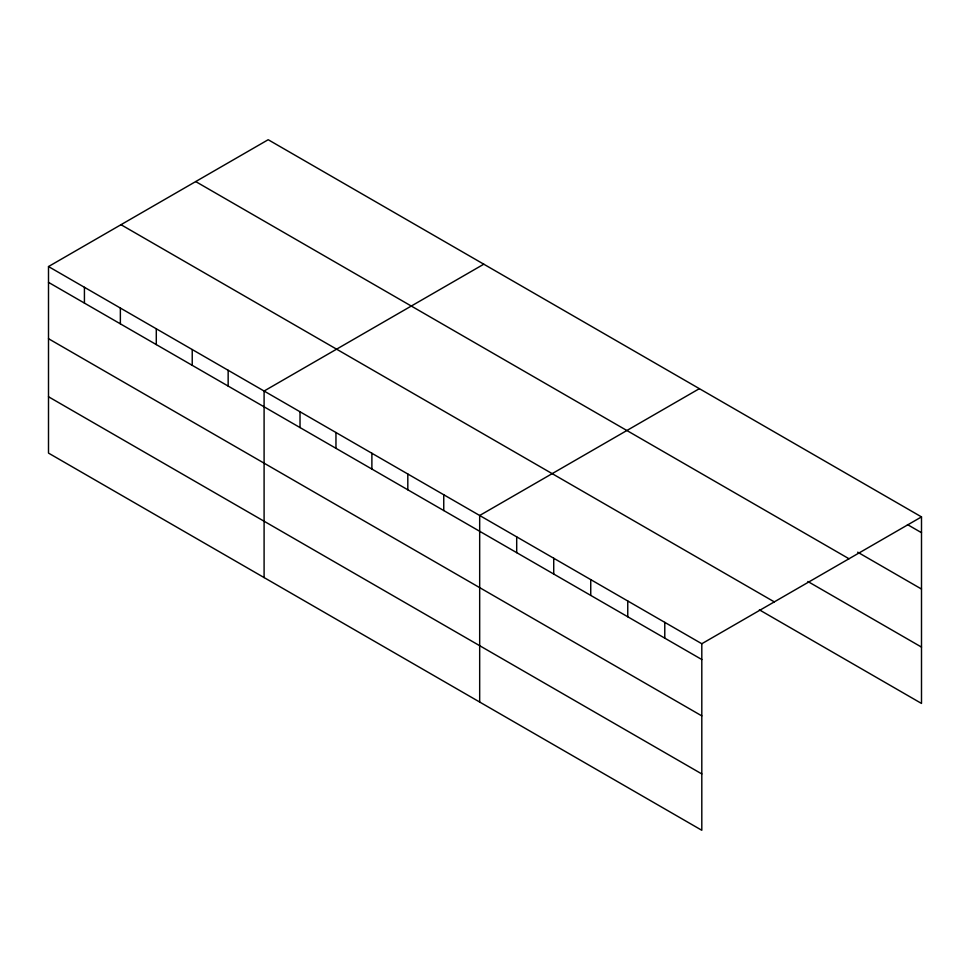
<?xml version="1.0" encoding="UTF-8"?>
<svg xmlns="http://www.w3.org/2000/svg" width="970" height="970" viewBox="0 0 970 970"><rect width="100%" height="100%" fill="white"/><g stroke="black" fill="none" stroke-linecap="round" stroke-linejoin="round"><path stroke-width="1.45" d="M48.5 266.556L701.807 643.74L701.807 830.284L48.5 453.099L48.5 266.556L268.193 139.716L921.5 516.901L921.5 703.444L759.377 609.839M483.787 264.192L264.095 391.031L264.095 577.574M699.382 388.655L479.677 515.494L479.677 702.037M701.807 643.74L921.5 516.901M907.459 524.588L921.5 532.688M857.674 552.185L921.5 589.045M195.697 181.572L849.005 558.756M807.889 581.503L921.5 647.099M120.995 224.7L774.303 601.885M48.5 282.355L701.807 659.527M48.5 338.7L701.807 715.884M48.5 396.754L701.807 773.939M664.777 622.364L664.777 638.163M627.76 600.988L627.76 616.787M590.742 579.611L590.742 595.41M553.724 558.247L553.724 574.034M516.695 536.871L516.695 552.67M443.751 494.748L443.751 510.547M407.812 474.003L407.812 489.801M371.886 453.257L371.886 469.056M335.959 432.511L335.959 448.31M300.021 411.777L300.021 427.564M228.156 370.285L228.156 386.072M192.23 349.539L192.23 365.326M156.291 328.794L156.291 344.592M120.365 308.048L120.365 323.847M84.426 287.302L84.426 303.101"/></g></svg>
